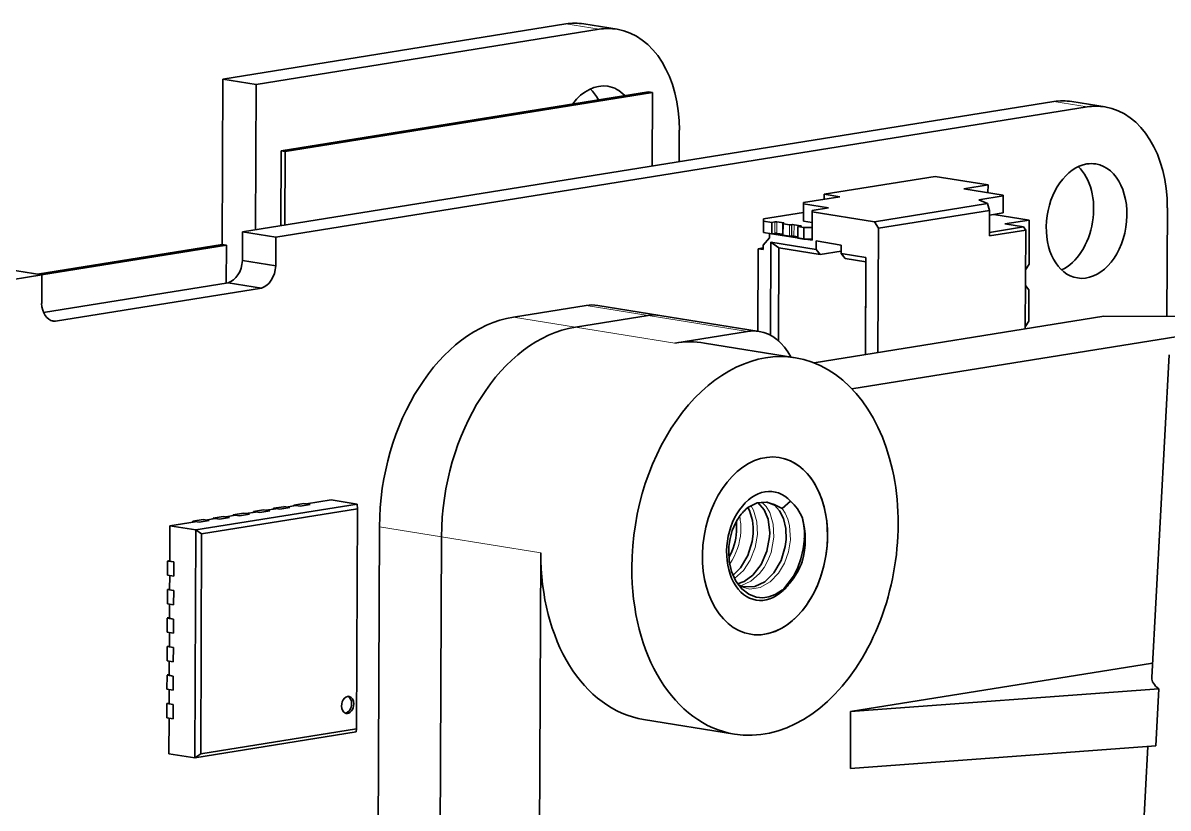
# Model space of a CAD drawing. Extents: x 386 to 1090, y 188 to 736.
# Drawn here: x 915.11 to 934.93, y 604.91 to 618.5 of the extents above; entities that cross this region are included whole.
import ezdxf

# ---------------------------------------------------------------- set-up
doc = ezdxf.new("R2010")
doc.units = 0

msp = doc.modelspace()

# ---------------------------------------------------------------- linework, layer by layer
at = {"color": 7, "lineweight": 35, "ltscale": 0.150303}
for p, q in [((918.57, 617.532), (924.506, 618.487)), ((919.146, 617.439), (925.082, 618.394))]:
    msp.add_line(p, q, dxfattribs=at)
at = {"color": 7, "lineweight": 13, "ltscale": 0.014591}
for p, q in [((925.082, 618.394), (924.506, 618.487)), ((932.949, 617.142), (933.526, 617.049))]:
    msp.add_line(p, q, dxfattribs=at)
at = {"color": 7, "lineweight": 35, "ltscale": 0.01459}
for p, q in [((924.816, 618.487), (925.392, 618.395)), ((919.146, 617.439), (918.57, 617.532)), ((918.913, 614.885), (919.489, 614.792))]:
    msp.add_line(p, q, dxfattribs=at)
at = {"color": 7, "lineweight": 35, "ltscale": 0.071641}
msp.add_line((918.558, 614.667), (918.57, 617.532), dxfattribs=at)
at = {"color": 7, "lineweight": 35, "ltscale": 0.062974}
msp.add_line((919.135, 614.921), (919.146, 617.439), dxfattribs=at)
at = {"color": 7, "lineweight": 35, "ltscale": 0.16097}
for p, q in [((919.579, 616.291), (925.936, 617.313)), ((926.008, 617.301), (919.651, 616.279))]:
    msp.add_line(p, q, dxfattribs=at)
at = {"color": 7, "lineweight": 35, "ltscale": 0.001813}
for p, q in [((925.936, 617.313), (926.008, 617.301)), ((919.579, 616.291), (919.651, 616.279)), ((918.561, 614.667), (918.633, 614.656)), ((918.789, 609.983), (918.86, 609.971)), ((917.643, 607.21), (917.714, 607.198)), ((917.641, 606.716), (917.712, 606.705))]:
    msp.add_line(p, q, dxfattribs=at)
at = {"color": 7, "lineweight": 35, "ltscale": 0.031916}
for p, q in [((926.002, 616.025), (926.008, 617.301)), ((919.651, 616.279), (919.645, 615.003))]:
    msp.add_line(p, q, dxfattribs=at)
at = {"color": 7, "lineweight": 35, "ltscale": 0.355424}
for p, q in [((932.949, 617.142), (918.913, 614.885)), ((933.526, 617.049), (919.489, 614.792))]:
    msp.add_line(p, q, dxfattribs=at)
at = {"color": 7, "lineweight": 35, "ltscale": 0.014591}
for p, q in [((933.836, 617.05), (933.26, 617.143)), ((918.911, 614.391), (919.487, 614.298)), ((918.665, 614.007), (919.241, 613.914))]:
    msp.add_line(p, q, dxfattribs=at)
at = {"color": 7, "lineweight": 35, "ltscale": 0.013625}
msp.add_line((926.47, 616.645), (926.468, 616.1), dxfattribs=at)
at = {"color": 7, "lineweight": 35, "ltscale": 0.032492}
msp.add_line((919.573, 614.991), (919.579, 616.291), dxfattribs=at)
at = {"color": 7, "lineweight": 35, "ltscale": 0.048627}
msp.add_line((928.974, 615.538), (930.894, 615.847), dxfattribs=at)
at = {"color": 7, "lineweight": 35, "ltscale": 0.023201}
msp.add_line((930.894, 615.847), (931.811, 615.699), dxfattribs=at)
at = {"color": 7, "lineweight": 35, "ltscale": 0.01061}
for p, q in [((931.811, 615.699), (931.392, 615.632)), ((932.072, 615.511), (931.653, 615.443)), ((932.524, 615.09), (932.105, 615.023))]:
    msp.add_line(p, q, dxfattribs=at)
at = {"color": 7, "lineweight": 35, "ltscale": 0.003372}
msp.add_line((931.81, 615.564), (931.811, 615.699), dxfattribs=at)
at = {"color": 7, "lineweight": 35, "ltscale": 0.015914}
msp.add_line((929.246, 615.494), (928.617, 615.393), dxfattribs=at)
at = {"color": 7, "lineweight": 35, "ltscale": 0.002184}
msp.add_line((928.974, 615.451), (928.974, 615.538), dxfattribs=at)
at = {"color": 7, "lineweight": 35, "ltscale": 0.006887}
msp.add_line((928.974, 615.538), (929.246, 615.494), dxfattribs=at)
at = {"color": 7, "lineweight": 35, "ltscale": 0.017218}
msp.add_line((931.392, 615.632), (932.071, 615.522), dxfattribs=at)
at = {"color": 7, "lineweight": 35, "ltscale": 0.000284735}
msp.add_line((932.071, 615.522), (932.072, 615.511), dxfattribs=at)
at = {"color": 7, "lineweight": 35, "ltscale": 0.007402}
for p, q in [((932.071, 615.215), (932.072, 615.511)), ((928.616, 615.097), (928.617, 615.393))]:
    msp.add_line(p, q, dxfattribs=at)
at = {"color": 7, "lineweight": 35, "ltscale": 0.000570754}
for p, q in [((928.617, 615.393), (928.619, 615.37)), ((928.769, 615.256), (928.771, 615.234)), ((928.769, 614.74), (928.767, 614.763))]:
    msp.add_line(p, q, dxfattribs=at)
at = {"color": 7, "lineweight": 35, "ltscale": 0.007404}
msp.add_line((928.619, 615.37), (928.618, 615.074), dxfattribs=at)
at = {"color": 7, "lineweight": 35, "ltscale": 0.010875}
for p, q in [((928.619, 615.37), (929.049, 615.301)), ((928.84, 614.729), (929.27, 614.659)), ((929.269, 614.511), (929.699, 614.442))]:
    msp.add_line(p, q, dxfattribs=at)
at = {"color": 7, "lineweight": 35, "ltscale": 0.012337}
for p, q in [((928.767, 614.763), (928.769, 615.256)), ((928.771, 615.234), (928.769, 614.74)), ((918.913, 614.885), (918.911, 614.391))]:
    msp.add_line(p, q, dxfattribs=at)
at = {"color": 7, "lineweight": 35, "ltscale": 0.007072}
msp.add_line((929.049, 615.301), (928.769, 615.256), dxfattribs=at)
at = {"color": 7, "lineweight": 35, "ltscale": 0.049511}
msp.add_line((929.845, 615.06), (931.8, 615.375), dxfattribs=at)
at = {"color": 7, "lineweight": 35, "ltscale": 0.048629}
msp.add_line((931.836, 615.259), (929.916, 614.95), dxfattribs=at)
at = {"color": 7, "lineweight": 35, "ltscale": 0.004047}
msp.add_line((931.8, 615.375), (931.653, 615.443), dxfattribs=at)
at = {"color": 7, "lineweight": 35, "ltscale": 0.003035}
msp.add_line((931.8, 615.375), (931.836, 615.259), dxfattribs=at)
at = {"color": 7, "lineweight": 35, "ltscale": 0.004935}
for p, q in [((931.835, 615.062), (931.836, 615.259)), ((927.926, 615.113), (927.925, 614.916)), ((927.929, 615.073), (927.928, 614.876)), ((928.072, 615.05), (928.071, 614.853)), ((928.262, 615.03), (928.261, 614.833)), ((928.519, 614.978), (928.518, 614.78)), ((928.627, 614.961), (928.626, 614.763))]:
    msp.add_line(p, q, dxfattribs=at)
at = {"color": 7, "lineweight": 35, "ltscale": 0.046912}
msp.add_line((934.906, 613.423), (934.914, 615.3), dxfattribs=at)
at = {"color": 7, "lineweight": 35, "ltscale": 0.017498}
msp.add_line((928.617, 615.224), (927.926, 615.113), dxfattribs=at)
at = {"color": 7, "lineweight": 35, "ltscale": 0.000999316}
for p, q in [((927.929, 615.073), (927.926, 615.113)), ((927.928, 614.876), (927.925, 614.916))]:
    msp.add_line(p, q, dxfattribs=at)
at = {"color": 7, "lineweight": 35, "ltscale": 0.003626}
for p, q in [((927.929, 615.073), (928.072, 615.05)), ((927.928, 614.876), (928.071, 614.853))]:
    msp.add_line(p, q, dxfattribs=at)
at = {"color": 7, "lineweight": 35, "ltscale": 0.001326}
for p, q in [((928.072, 615.05), (928.124, 615.058)), ((928.071, 614.853), (928.123, 614.861)), ((928.519, 614.978), (928.572, 614.986))]:
    msp.add_line(p, q, dxfattribs=at)
at = {"color": 7, "lineweight": 13, "ltscale": 0.004935}
for p, q in [((928.124, 615.058), (928.123, 614.861)), ((928.16, 615.058), (928.159, 614.861)), ((928.27, 615.027), (928.269, 614.83)), ((928.377, 615.01), (928.376, 614.812)), ((928.413, 615.01), (928.412, 614.812)), ((928.419, 615.011), (928.419, 614.813)), ((928.455, 615.011), (928.454, 614.813))]:
    msp.add_line(p, q, dxfattribs=at)
at = {"color": 7, "lineweight": 35, "ltscale": 0.002946}
for p, q in [((928.276, 615.04), (928.16, 615.058)), ((928.571, 614.992), (928.455, 615.011))]:
    msp.add_line(p, q, dxfattribs=at)
at = {"color": 7, "lineweight": 35, "ltscale": 0.000572276}
msp.add_line((928.618, 615.074), (928.616, 615.097), dxfattribs=at)
at = {"color": 7, "lineweight": 35, "ltscale": 0.003811}
msp.add_line((928.768, 615.05), (928.618, 615.074), dxfattribs=at)
at = {"color": 7, "lineweight": 35, "ltscale": 0.027189}
msp.add_line((929.845, 615.06), (928.771, 615.234), dxfattribs=at)
at = {"color": 7, "lineweight": 35, "ltscale": 0.003279}
msp.add_line((929.916, 614.95), (929.845, 615.06), dxfattribs=at)
at = {"color": 7, "lineweight": 35, "ltscale": 0.006168}
for p, q in [((931.834, 614.815), (931.835, 615.062)), ((917.651, 608.69), (917.652, 608.937)), ((917.612, 608.449), (917.613, 608.696)), ((917.72, 608.432), (917.721, 608.679)), ((917.648, 608.197), (917.649, 608.444)), ((917.646, 607.703), (917.647, 607.95)), ((917.607, 607.462), (917.608, 607.709)), ((917.715, 607.445), (917.716, 607.692)), ((917.605, 606.969), (917.606, 607.215)), ((917.642, 606.717), (917.643, 606.963)), ((917.603, 606.475), (917.604, 606.722)), ((917.711, 606.458), (917.712, 606.705))]:
    msp.add_line(p, q, dxfattribs=at)
at = {"color": 7, "lineweight": 35, "ltscale": 0.005956}
msp.add_line((931.836, 615.177), (932.071, 615.215), dxfattribs=at)
at = {"color": 7, "lineweight": 35, "ltscale": 0.015508}
msp.add_line((931.912, 615.189), (932.524, 615.09), dxfattribs=at)
at = {"color": 7, "lineweight": 35, "ltscale": 0.019122}
msp.add_line((932.524, 615.09), (932.521, 614.325), dxfattribs=at)
at = {"color": 7, "lineweight": 35, "ltscale": 0.001851}
msp.add_line((928.031, 614.785), (928.032, 614.859), dxfattribs=at)
at = {"color": 7, "lineweight": 35, "ltscale": 0.018668}
msp.add_line((928.769, 614.74), (928.032, 614.859), dxfattribs=at)
at = {"color": 7, "lineweight": 35, "ltscale": 0.002601}
msp.add_line((928.261, 614.844), (928.159, 614.861), dxfattribs=at)
at = {"color": 7, "lineweight": 35, "ltscale": 0.000177855}
msp.add_line((928.269, 615.033), (928.276, 615.034), dxfattribs=at)
at = {"color": 7, "lineweight": 35, "ltscale": 0.002719}
for p, q in [((928.377, 615.01), (928.27, 615.027)), ((928.519, 614.978), (928.627, 614.961)), ((928.376, 614.812), (928.269, 614.83)), ((928.518, 614.78), (928.626, 614.763)), ((919.451, 610.102), (919.559, 610.085)), ((919.8, 610.158), (919.908, 610.141)), ((919.975, 610.186), (920.082, 610.169)), ((918.229, 609.906), (918.337, 609.888)), ((918.404, 609.934), (918.511, 609.916)), ((918.578, 609.962), (918.686, 609.944)), ((918.928, 610.018), (919.035, 610)), ((919.102, 610.046), (919.209, 610.029)), ((919.277, 610.074), (919.384, 610.057)), ((918.055, 609.877), (918.162, 609.86)), ((917.615, 609.189), (917.722, 609.172)), ((917.614, 608.943), (917.721, 608.925)), ((917.613, 608.696), (917.72, 608.679)), ((917.612, 608.449), (917.719, 608.432)), ((917.611, 608.202), (917.718, 608.185)), ((917.609, 607.956), (917.717, 607.938)), ((917.608, 607.709), (917.716, 607.692)), ((917.607, 607.462), (917.715, 607.445)), ((917.606, 607.215), (917.714, 607.198)), ((917.605, 606.969), (917.713, 606.951)), ((917.604, 606.722), (917.711, 606.705))]:
    msp.add_line(p, q, dxfattribs=at)
at = {"color": 7, "lineweight": 35, "ltscale": 0.000176105}
for p, q in [((928.413, 615.01), (928.419, 615.011)), ((928.412, 614.812), (928.419, 614.813))]:
    msp.add_line(p, q, dxfattribs=at)
at = {"color": 7, "lineweight": 35, "ltscale": 0.003535}
for p, q in [((928.768, 614.96), (928.627, 614.961)), ((928.767, 614.763), (928.626, 614.763))]:
    msp.add_line(p, q, dxfattribs=at)
at = {"color": 7, "lineweight": 35, "ltscale": 0.053832}
msp.add_line((929.906, 612.797), (929.916, 614.95), dxfattribs=at)
at = {"color": 7, "lineweight": 35, "ltscale": 0.015915}
msp.add_line((932.463, 614.916), (931.834, 614.815), dxfattribs=at)
at = {"color": 7, "lineweight": 35, "ltscale": 0.015007}
msp.add_line((931.835, 614.876), (932.427, 614.971), dxfattribs=at)
at = {"color": 7, "lineweight": 35, "ltscale": 0.008156}
msp.add_line((932.105, 615.023), (932.427, 614.971), dxfattribs=at)
at = {"color": 7, "lineweight": 35, "ltscale": 0.00164}
msp.add_line((932.427, 614.971), (932.463, 614.916), dxfattribs=at)
at = {"color": 7, "lineweight": 35, "ltscale": 0.042728}
msp.add_line((932.455, 613.207), (932.463, 614.916), dxfattribs=at)
at = {"color": 7, "lineweight": 35, "ltscale": 0.081006}
for p, q in [((915.362, 614.153), (918.561, 614.667)), ((918.633, 614.656), (915.434, 614.141))]:
    msp.add_line(p, q, dxfattribs=at)
at = {"color": 7, "lineweight": 35, "ltscale": 0.012338}
for p, q in [((919.489, 614.792), (919.487, 614.298)), ((915.439, 614.141), (915.437, 613.647))]:
    msp.add_line(p, q, dxfattribs=at)
at = {"color": 7, "lineweight": 35, "ltscale": 0.004239}
msp.add_line((927.923, 614.654), (928.031, 614.785), dxfattribs=at)
at = {"color": 7, "lineweight": 35, "ltscale": 0.040259}
msp.add_line((928.046, 613.097), (928.052, 614.707), dxfattribs=at)
at = {"color": 7, "lineweight": 35, "ltscale": 0.019938}
msp.add_line((928.052, 614.707), (928.84, 614.58), dxfattribs=at)
at = {"color": 7, "lineweight": 35, "ltscale": 0.004307}
msp.add_line((928.193, 614.608), (928.052, 614.707), dxfattribs=at)
at = {"color": 7, "lineweight": 35, "ltscale": 0.001634}
msp.add_line((928.518, 614.803), (928.454, 614.813), dxfattribs=at)
at = {"color": 7, "lineweight": 35, "ltscale": 0.003702}
for p, q in [((928.84, 614.58), (928.84, 614.729)), ((929.27, 614.659), (929.269, 614.511))]:
    msp.add_line(p, q, dxfattribs=at)
at = {"color": 7, "lineweight": 35, "ltscale": 0.01637}
msp.add_line((918.63, 614.001), (918.633, 614.656), dxfattribs=at)
at = {"color": 7, "lineweight": 35, "ltscale": 0.035697}
msp.add_line((927.831, 613.166), (927.837, 614.594), dxfattribs=at)
at = {"color": 7, "lineweight": 35, "ltscale": 0.002179}
msp.add_line((927.837, 614.594), (927.923, 614.608), dxfattribs=at)
at = {"color": 7, "lineweight": 35, "ltscale": 0.002176}
msp.add_line((927.923, 614.58), (927.837, 614.594), dxfattribs=at)
at = {"color": 7, "lineweight": 35, "ltscale": 0.001849}
msp.add_line((927.923, 614.58), (927.923, 614.654), dxfattribs=at)
at = {"color": 7, "lineweight": 35, "ltscale": 0.040238}
msp.add_line((928.193, 614.608), (928.187, 612.999), dxfattribs=at)
at = {"color": 7, "lineweight": 35, "ltscale": 0.018125}
msp.add_line((928.909, 614.493), (928.193, 614.608), dxfattribs=at)
at = {"color": 7, "lineweight": 35, "ltscale": 0.002791}
for p, q in [((928.84, 614.58), (928.909, 614.493)), ((929.339, 614.424), (929.269, 614.511))]:
    msp.add_line(p, q, dxfattribs=at)
at = {"color": 7, "lineweight": 35, "ltscale": 0.00912}
msp.add_line((929.269, 614.551), (928.909, 614.493), dxfattribs=at)
at = {"color": 7, "lineweight": 35, "ltscale": 0.009062}
msp.add_line((929.697, 614.366), (929.339, 614.424), dxfattribs=at)
at = {"color": 7, "lineweight": 35, "ltscale": 0.0401}
msp.add_line((929.69, 612.762), (929.697, 614.366), dxfattribs=at)
at = {"color": 7, "lineweight": 35, "ltscale": 0.041991}
msp.add_line((929.699, 614.442), (929.691, 612.762), dxfattribs=at)
at = {"color": 7, "lineweight": 35, "ltscale": 0.001899}
msp.add_line((929.699, 614.442), (929.697, 614.366), dxfattribs=at)
at = {"color": 7, "lineweight": 35, "ltscale": 0.002833}
for p, q in [((932.521, 614.325), (932.46, 614.23)), ((932.517, 613.339), (932.456, 613.243))]:
    msp.add_line(p, q, dxfattribs=at)
at = {"color": 7, "lineweight": 35, "ltscale": 0.054817}
msp.add_line((915.439, 614.141), (913.274, 613.792), dxfattribs=at)
at = {"color": 7, "lineweight": 35, "ltscale": 0.014592}
msp.add_line((914.862, 614.233), (915.439, 614.141), dxfattribs=at)
at = {"color": 7, "lineweight": 35, "ltscale": 0.080897}
msp.add_line((918.665, 614.007), (915.47, 613.493), dxfattribs=at)
at = {"color": 7, "lineweight": 35, "ltscale": 0.090182}
msp.add_line((919.241, 613.914), (915.679, 613.341), dxfattribs=at)
at = {"color": 7, "lineweight": 35, "ltscale": 0.002423}
msp.add_line((932.459, 613.957), (932.519, 613.881), dxfattribs=at)
at = {"color": 7, "lineweight": 35, "ltscale": 0.01357}
msp.add_line((932.519, 613.881), (932.517, 613.339), dxfattribs=at)
at = {"color": 7, "lineweight": 35, "ltscale": 0.031829}
for p, q in [((924.857, 613.613), (923.6, 613.411)), ((924.674, 613.238), (925.931, 613.44)), ((925.931, 613.44), (924.674, 613.238)), ((927.649, 613.163), (926.392, 612.961))]:
    msp.add_line(p, q, dxfattribs=at)
at = {"color": 7, "lineweight": 13, "ltscale": 0.027189}
for p, q in [((925.931, 613.44), (924.857, 613.613)), ((924.674, 613.238), (923.6, 613.411))]:
    msp.add_line(p, q, dxfattribs=at)
at = {"color": 7, "lineweight": 35, "ltscale": 0.02719}
msp.add_line((926.133, 613.44), (925.059, 613.613), dxfattribs=at)
at = {"color": 7, "lineweight": 35, "ltscale": 0.002029}
msp.add_line((915.599, 613.354), (915.679, 613.341), dxfattribs=at)
at = {"color": 7, "lineweight": 13, "ltscale": 0.043499}
for p, q in [((925.931, 613.44), (927.649, 613.163)), ((924.674, 613.238), (926.392, 612.96))]:
    msp.add_line(p, q, dxfattribs=at)
at = {"color": 7, "lineweight": 35, "ltscale": 0.043501}
msp.add_line((926.133, 613.44), (927.85, 613.163), dxfattribs=at)
at = {"color": 7, "lineweight": 35, "ltscale": 0.126992}
msp.add_line((928.801, 612.619), (933.817, 613.426), dxfattribs=at)
at = {"color": 7, "lineweight": 35, "ltscale": 0.039317}
msp.add_line((935.389, 613.422), (933.817, 613.426), dxfattribs=at)
at = {"color": 7, "lineweight": 35, "ltscale": 0.157207}
msp.add_line((935.664, 613.169), (929.456, 612.171), dxfattribs=at)
at = {"color": 7, "lineweight": 35, "ltscale": 0.039875}
for p, q in [((926.903, 612.961), (928.478, 612.707)), ((925.852, 606.446), (927.427, 606.192))]:
    msp.add_line(p, q, dxfattribs=at)
at = {"color": 7, "lineweight": 35, "ltscale": 0.139891}
msp.add_line((934.946, 612.757), (934.644, 607.17), dxfattribs=at)
at = {"color": 7, "lineweight": 35, "ltscale": 0.070695}
msp.add_line((920.898, 610.175), (918.106, 609.726), dxfattribs=at)
at = {"color": 7, "lineweight": 35, "ltscale": 0.00442}
for p, q in [((919.451, 610.101), (919.626, 610.129)), ((919.8, 610.157), (919.975, 610.185)), ((920.082, 610.169), (919.908, 610.141)), ((918.055, 609.876), (918.229, 609.905)), ((918.686, 609.944), (918.511, 609.916)), ((919.035, 610), (918.86, 609.972)), ((919.102, 610.045), (919.277, 610.073)), ((918.337, 609.888), (918.162, 609.86))]:
    msp.add_line(p, q, dxfattribs=at)
at = {"color": 7, "lineweight": 35, "ltscale": 0.000338749}
for p, q in [((919.451, 610.088), (919.451, 610.101)), ((919.8, 610.144), (919.8, 610.157)), ((918.404, 609.919), (918.404, 609.933)), ((918.753, 609.975), (918.753, 609.989)), ((919.102, 610.031), (919.102, 610.045)), ((918.055, 609.863), (918.055, 609.876))]:
    msp.add_line(p, q, dxfattribs=at)
at = {"color": 7, "lineweight": 35, "ltscale": 0.004422}
for p, q in [((919.733, 610.113), (919.559, 610.085)), ((918.404, 609.933), (918.578, 609.961)), ((918.753, 609.989), (918.927, 610.017)), ((919.384, 610.057), (919.209, 610.029))]:
    msp.add_line(p, q, dxfattribs=at)
at = {"color": 7, "lineweight": 35, "ltscale": 0.00272}
for p, q in [((919.626, 610.13), (919.733, 610.113)), ((918.753, 609.99), (918.86, 609.972)), ((917.603, 606.475), (917.71, 606.458))]:
    msp.add_line(p, q, dxfattribs=at)
at = {"color": 7, "lineweight": 35, "ltscale": 0.004218}
msp.add_line((919.67, 610.123), (919.836, 610.149), dxfattribs=at)
at = {"color": 7, "lineweight": 35, "ltscale": 0.001814}
for p, q in [((919.836, 610.151), (919.908, 610.14)), ((918.44, 609.927), (918.511, 609.915)), ((919.138, 610.039), (919.209, 610.028)), ((919.487, 610.095), (919.559, 610.084)), ((918.09, 609.871), (918.162, 609.859)), ((917.651, 609.184), (917.723, 609.172)), ((917.647, 608.197), (917.719, 608.185))]:
    msp.add_line(p, q, dxfattribs=at)
at = {"color": 7, "lineweight": 35, "ltscale": 0.010849}
msp.add_line((920.019, 610.179), (920.447, 610.248), dxfattribs=at)
at = {"color": 7, "lineweight": 35, "ltscale": 0.011419}
for p, q in [((920.447, 610.248), (920.898, 610.175)), ((917.655, 609.799), (918.106, 609.726))]:
    msp.add_line(p, q, dxfattribs=at)
at = {"color": 7, "lineweight": 35, "ltscale": 0.002126}
msp.add_line((920.899, 610.09), (920.898, 610.175), dxfattribs=at)
at = {"color": 7, "lineweight": 35, "ltscale": 0.00027125}
msp.add_line((927.991, 610.208), (927.98, 610.209), dxfattribs=at)
at = {"color": 7, "lineweight": 35, "ltscale": 0.004802}
msp.add_line((928.395, 610.222), (928.249, 610.098), dxfattribs=at)
at = {"color": 7, "lineweight": 35, "ltscale": 0.068219}
msp.add_line((918.205, 609.657), (920.899, 610.09), dxfattribs=at)
at = {"color": 7, "lineweight": 35, "ltscale": 0.004217}
for p, q in [((918.273, 609.898), (918.44, 609.925)), ((918.622, 609.954), (918.789, 609.981)), ((918.971, 610.01), (919.138, 610.037)), ((919.32, 610.067), (919.487, 610.093))]:
    msp.add_line(p, q, dxfattribs=at)
at = {"color": 7, "lineweight": 35, "ltscale": 0.095193}
msp.add_line((920.899, 610.09), (920.883, 606.282), dxfattribs=at)
at = {"color": 7, "lineweight": 35, "ltscale": 0.01537}
msp.add_line((917.653, 609.184), (917.655, 609.799), dxfattribs=at)
at = {"color": 7, "lineweight": 35, "ltscale": 0.011015}
msp.add_line((917.655, 609.799), (918.09, 609.869), dxfattribs=at)
at = {"color": 7, "lineweight": 35, "ltscale": 0.098646}
msp.add_line((918.106, 609.726), (918.089, 605.78), dxfattribs=at)
at = {"color": 7, "lineweight": 35, "ltscale": 0.003015}
msp.add_line((918.205, 609.657), (918.106, 609.726), dxfattribs=at)
at = {"color": 7, "lineweight": 35}
for p, q in [((921.158, 581.162), (921.282, 609.783)), ((922.355, 609.61), (922.232, 580.989)), ((922.232, 580.989), (922.355, 609.61)), ((924.073, 609.333), (923.95, 580.712))]:
    msp.add_line(p, q, dxfattribs=at)
at = {"color": 7, "lineweight": 13, "ltscale": 0.027187}
msp.add_line((922.355, 609.61), (921.282, 609.783), dxfattribs=at)
at = {"color": 7, "lineweight": 35, "ltscale": 0.095191}
msp.add_line((918.188, 605.849), (918.205, 609.657), dxfattribs=at)
at = {"color": 7, "lineweight": 13, "ltscale": 0.043501}
msp.add_line((922.355, 609.61), (924.073, 609.333), dxfattribs=at)
at = {"color": 7, "lineweight": 35, "ltscale": 0.006169}
for p, q in [((917.614, 608.943), (917.615, 609.189)), ((917.722, 608.925), (917.723, 609.172)), ((917.609, 607.956), (917.611, 608.202)), ((917.718, 607.938), (917.719, 608.185)), ((917.644, 607.21), (917.645, 607.457)), ((917.713, 606.951), (917.714, 607.198))]:
    msp.add_line(p, q, dxfattribs=at)
at = {"color": 7, "lineweight": 35, "ltscale": 0.000944228}
for p, q in [((917.615, 609.189), (917.653, 609.195)), ((917.611, 608.203), (917.648, 608.208)), ((917.605, 606.722), (917.642, 606.728))]:
    msp.add_line(p, q, dxfattribs=at)
at = {"color": 7, "lineweight": 35, "ltscale": 0.000944471}
for p, q in [((917.613, 608.696), (917.651, 608.702)), ((917.609, 607.709), (917.646, 607.715)), ((917.607, 607.216), (917.644, 607.222))]:
    msp.add_line(p, q, dxfattribs=at)
at = {"color": 7, "lineweight": 35, "ltscale": 0.001815}
for p, q in [((917.649, 608.69), (917.721, 608.679)), ((917.645, 607.703), (917.716, 607.692))]:
    msp.add_line(p, q, dxfattribs=at)
at = {"color": 7, "lineweight": 35, "ltscale": 0.132256}
msp.add_line((934.657, 607.422), (929.434, 606.582), dxfattribs=at)
at = {"color": 7, "lineweight": 35, "ltscale": 0.133622}
msp.add_line((929.434, 606.582), (934.764, 606.978), dxfattribs=at)
at = {"color": 7, "lineweight": 35, "ltscale": 0.024789}
msp.add_line((934.764, 606.978), (934.715, 605.988), dxfattribs=at)
at = {"color": 7, "lineweight": 35, "ltscale": 0.024674}
msp.add_line((929.434, 606.582), (929.43, 605.595), dxfattribs=at)
at = {"color": 7, "lineweight": 35, "ltscale": 0.015422}
msp.add_line((917.638, 605.853), (917.641, 606.47), dxfattribs=at)
at = {"color": 7, "lineweight": 35, "ltscale": 0.070696}
msp.add_line((918.089, 605.78), (920.881, 606.229), dxfattribs=at)
at = {"color": 7, "lineweight": 35, "ltscale": 0.068221}
msp.add_line((920.883, 606.282), (918.188, 605.849), dxfattribs=at)
at = {"color": 7, "lineweight": 35, "ltscale": 0.00133}
msp.add_line((920.883, 606.282), (920.881, 606.229), dxfattribs=at)
at = {"color": 7, "lineweight": 35, "ltscale": 0.132482}
msp.add_line((929.43, 605.595), (934.715, 605.988), dxfattribs=at)
at = {"color": 7, "lineweight": 35, "ltscale": 0.310384}
msp.add_line((934.579, 605.978), (933.908, 593.581), dxfattribs=at)
at = {"color": 7, "lineweight": 35, "ltscale": 0.011417}
msp.add_line((917.638, 605.853), (918.089, 605.78), dxfattribs=at)
at = {"color": 7, "lineweight": 35, "ltscale": 0.003021}
msp.add_line((918.188, 605.849), (918.089, 605.78), dxfattribs=at)
at = {"color": 7, "lineweight": 35}
for points in [[(927.98, 610.209), (927.816, 610.196), (927.656, 610.113), (927.623, 610.086)], [(927.83, 610.2), (927.938, 610.076), (928.005, 609.914), (928.035, 609.675), (928.033, 609.61)], [(928.249, 610.098), (928.189, 610.126), (928.112, 610.169), (927.98, 610.209)], [(927.991, 610.208), (928.115, 610.154), (928.205, 610.06), (928.274, 609.923), (928.314, 609.75), (928.319, 609.564)], [(927.399, 608.941), (927.528, 609.069), (927.655, 609.283), (927.73, 609.529), (927.746, 609.657)], [(927.478, 608.793), (927.59, 608.834), (927.741, 608.942), (927.885, 609.127), (927.986, 609.358), (928.033, 609.61)], [(927.607, 608.741), (927.776, 608.75), (927.947, 608.83), (928.106, 608.984), (928.23, 609.195), (928.303, 609.439), (928.319, 609.564)], [(928.633, 609.565), (928.614, 609.397), (928.574, 609.227), (928.519, 609.074), (928.446, 608.928), (928.278, 608.705)], [(928.258, 608.689), (928.128, 608.607), (928.018, 608.567), (927.915, 608.553), (927.798, 608.564), (927.671, 608.614), (927.551, 608.706), (927.45, 608.839), (927.375, 609.007), (927.335, 609.188), (927.325, 609.366)]]:
    msp.add_lwpolyline(points, dxfattribs=at)
at = {"color": 7, "lineweight": 13}
for points in [[(927.82, 609.647), (927.81, 609.868), (927.751, 610.068), (927.708, 610.148)], [(928.106, 609.601), (928.096, 609.825), (928.035, 610.028), (927.973, 610.131), (927.894, 610.211)], [(928.392, 609.555), (928.378, 609.801), (928.348, 609.914), (928.303, 610.017), (928.249, 610.098)], [(927.424, 608.887), (927.578, 609.025), (927.697, 609.205), (927.781, 609.42), (927.82, 609.647)], [(927.516, 608.745), (927.688, 608.701), (927.868, 608.729), (928.04, 608.826), (928.186, 608.977), (928.29, 609.153), (928.36, 609.349), (928.392, 609.555)], [(927.532, 608.761), (927.706, 608.838), (927.857, 608.971), (927.937, 609.077), (928.002, 609.196), (928.057, 609.337), (928.106, 609.601)]]:
    msp.add_lwpolyline(points, dxfattribs=at)
at = {"color": 7, "lineweight": 35}
for centre, radius, start, end in [((926.92, 609.736), 0.829, 354.5319, 27.1373), ((927.909, 609.668), 0.738, 20.8833, 48.7561), ((928.432, 609.351), 1.107, 149.7871, 179.2266), ((928.136, 609.514), 0.768, 131.93, 149.2198), ((927.39, 609.637), 1.245, 356.696, 13.6834), ((926.354, 609.774), 1.108, 331.5781, 356.3003), ((926.451, 609.77), 1.011, 356.1809, 5.8975), ((927.514, 609.561), 1.148, 319.6817, 340.3956), ((927.673, 609.142), 0.407, 242.9786, 260.6599), ((927.71, 609.376), 0.879, 308.5757, 320.63)]:
    msp.add_arc(centre, radius, start, end, dxfattribs=at)
at = {"color": 7, "lineweight": 13}
for centre, radius, start, end in [((926.554, 609.762), 0.981, 356.0059, 11.9411), ((926.428, 609.761), 1.107, 325.725, 356.521)]:
    msp.add_arc(centre, radius, start, end, dxfattribs=at)
at = {"color": 7, "lineweight": 35}
for centre, major_axis, ratio, start_param, end_param in [((924.497, 616.513), (0.318, 1.974), 0.688745, 6.283075, 6.507115), ((925.074, 616.42), (0.318, 1.974), 0.688745, 6.283075, 6.507115), ((925.074, 616.42), (0.318, 1.974), 0.688745, 4.936319, 6.283075), ((925.074, 616.42), (0.159, 0.987), 0.688745, 6.283075, 7.207396), ((924.497, 616.513), (0.159, 0.987), 0.688745, 5.55155, 5.84567), ((925.074, 616.42), (0.159, 0.987), 0.688745, 5.806835, 6.283075), ((932.941, 615.168), (0.318, 1.974), 0.688745, 6.283075, 6.507115), ((933.517, 615.075), (0.318, 1.974), 0.688745, 6.283075, 6.507115), ((933.517, 615.075), (0.318, 1.974), 0.688745, 4.936319, 6.283075), ((933.517, 615.075), (0.159, 0.987), 0.688745, 0.22393, 3.141483), ((933.517, 615.075), (0.159, 0.987), 0.688745, 3.141483, 6.283075), ((933.517, 615.075), (0.159, 0.987), 0.688745, 6.283075, 6.507115), ((932.941, 615.168), (0.159, 0.987), 0.688745, 3.579106, 5.84567), ((928.142, 615.056), (-0.025, 0.0001), 0.160997, 3.939999, 5.510796), ((928.141, 614.858), (-0.025, 0.0001), 0.160997, 3.939999, 5.510796), ((928.287, 615.03), (0.025, -0.0001), 0.160997, 2.369203, 3.154601), ((928.287, 615.03), (0.025, -0.0001), 0.160997, 3.154601, 3.939999), ((928.258, 615.037), (-0.025, 0.0001), 0.160997, 3.154601, 3.939999), ((928.258, 615.037), (-0.025, 0.0001), 0.160997, 2.369203, 3.154601), ((928.395, 615.013), (-0.025, 0.0001), 0.160997, 0.798407, 2.369203), ((928.437, 615.008), (0.025, -0.0001), 0.160997, 0.798407, 2.369203), ((928.554, 614.989), (-0.025, 0.0001), 0.160997, 3.154601, 3.939999), ((928.554, 614.989), (-0.025, 0.0001), 0.160997, 2.369203, 3.154601), ((928.286, 614.832), (0.025, -0.0001), 0.160997, 3.154601, 3.939999), ((928.394, 614.815), (-0.025, 0.0001), 0.160997, 0.798407, 2.369203), ((928.437, 614.81), (0.025, -0.0001), 0.160997, 0.798407, 2.369203), ((918.649, 614.374), (0.06, 0.371), 0.688745, 3.432145, 4.869782), ((919.225, 614.281), (0.06, 0.371), 0.688745, 3.432145, 4.869782), ((915.698, 613.714), (0.06, 0.371), 0.688745, 1.861542, 3.141594), ((924.852, 612.33), (0.207, 1.283), 0.688745, 6.283184, 6.507116), ((915.698, 613.714), (0.06, 0.371), 0.688745, 3.141594, 3.298949), ((923.586, 610.154), (0.525, 3.258), 0.688745, 0.223931, 1.794726), ((925.925, 612.157), (-0.207, -1.283), 0.688745, 3.141483, 3.365523), ((925.925, 612.157), (0.207, 1.283), 0.688745, 6.283075, 6.507116), ((924.66, 609.981), (0.525, 3.258), 0.688745, 0.22393, 1.794726), ((924.66, 609.981), (0.525, 3.258), 0.688745, 0.223931, 1.794726), ((927.643, 611.88), (-0.207, -1.283), 0.688745, 3.141483, 3.365523), ((927.643, 611.88), (-0.207, -1.283), 0.688745, 2.390716, 3.141483), ((926.378, 609.704), (-0.525, -3.258), 0.688745, 3.141483, 3.365523), ((927.952, 609.45), (-0.525, -3.258), 0.688745, 3.141483, 4.936319), ((927.952, 609.45), (-0.525, -3.258), 0.688745, 6.283075, 9.424668), ((927.952, 609.45), (-0.247, -1.53), 0.688745, 3.141483, 6.283075), ((927.952, 609.45), (-0.247, -1.53), 0.688745, 3.141483, 6.283075), ((927.952, 609.45), (-0.247, -1.53), 0.688745, 0.22393, 3.141483), ((927.952, 609.45), (-0.247, -1.53), 0.688745, 1.794726, 3.141483), ((927.952, 609.45), (-0.151, -0.938), 0.688745, 2.640858, 7.007115), ((927.952, 609.45), (-0.159, -0.987), 0.688745, 1.402024, 2.187429), ((927.952, 609.45), (-0.247, -1.53), 0.688745, 6.283075, 8.077912), ((926.378, 609.704), (-0.525, -3.258), 0.688745, 4.936319, 6.283075), ((927.952, 609.45), (-0.525, -3.258), 0.688745, 4.936319, 6.283075), ((927.952, 609.45), (-0.151, -0.938), 0.688745, 0.72393, 0.948595), ((927.952, 609.45), (-0.247, -1.53), 0.688745, 6.283075, 6.507115), ((940.067, 607.139), (-5.423, 0.023), 0.160997, 6.275173, 6.49545), ((920.731, 606.698), (0.024, 0.148), 0.688745, 6.283075, 9.424668), ((920.695, 606.704), (0.024, 0.148), 0.688745, 4.936319, 6.107113), ((920.731, 606.698), (0.024, 0.148), 0.688745, 4.936319, 6.283075), ((920.695, 606.704), (0.024, 0.148), 0.688745, 3.317519, 4.936319), ((920.731, 606.698), (0.024, 0.148), 0.688745, 3.141483, 4.936319)]:
    msp.add_ellipse(centre, major_axis=major_axis, ratio=ratio, start_param=start_param, end_param=end_param, dxfattribs=at)

doc.saveas('drawing.dxf')
